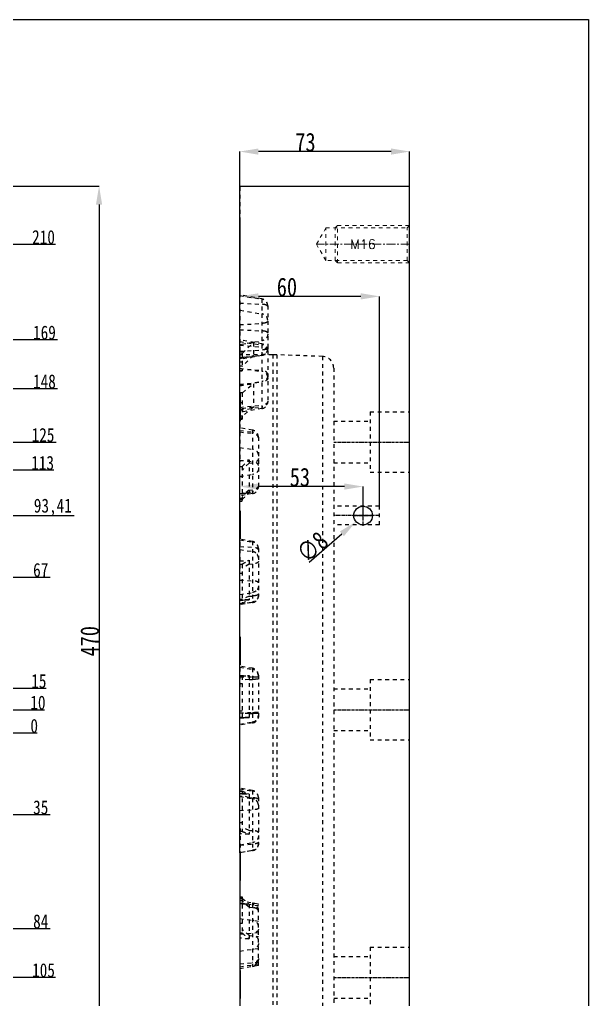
# Model space of a CAD drawing. Header units: millimetres. Extents: x 723 to 11228, y -2384 to 1578.
# Drawn here: x 3419.5 to 3664.1, y -856.2 to -435.2 of the extents above; entities that cross this region are included whole.
import ezdxf
from ezdxf.enums import TextEntityAlignment as Align

# ---------------------------------------------------------------- set-up
doc = ezdxf.new("R2010")
doc.units = ezdxf.units.MM
doc.header["$LTSCALE"] = 16.335
doc.header["$PDMODE"] = 3
doc.header["$PDSIZE"] = 0.3125
doc.linetypes.add('CENTER', pattern=[0.6, 0.375, -0.075, 0.075, -0.075])
doc.linetypes.add('HIDDEN', pattern=[0.2, 0.1, -0.1])
doc.layers.get('0').update_dxf_attribs({"linetype": 'CONTINUOUS'})
doc.layers.get('Defpoints').update_dxf_attribs({"linetype": 'CONTINUOUS'})
doc.layers.add('DEFAULT_2', color=8, linetype='HIDDEN')
doc.layers.add('screw', color=33, linetype='CONTINUOUS', lineweight=13)
doc.styles.get("Standard").update_dxf_attribs({"font": 'txt', "width": 0.8})
doc.styles.add('TXT', font='txt.shx', dxfattribs={"bigfont": 'gbcbig.shx'})
doc.dimstyles.new('ISO-25', dxfattribs={"dimtxt": 8, "dimasz": 8, "dimexe": 0, "dimexo": 0, "dimgap": 0, "dimtad": 1, "dimtxsty": 'Standard', "dimcen": 0, "dimclrd": 4, "dimclre": 4, "dimclrt": 6, "dimadec": 0, "dimazin": 0, "dimtfac": 1, "dimtofl": 0, "dimtmove": 0, "dimatfit": 3, "dimfxl": 0, "dimarcsym": 0})

# ---------------------------------------------------------------- blocks, each defined once
blk = doc.blocks.new('*D190')
at = {"color": 4, "lineweight": -2}
for p, q in [((3514.2, -521.12), (3514.2, -554.16)), ((3566.2, -554.16), (3522.2, -554.16)), ((3574.2, -644.33), (3574.2, -554.16))]:
    blk.add_line(p, q, dxfattribs=at)
at = {"color": 4}
for points in [[(3522.2, -552.82), (3522.2, -555.49), (3514.2, -554.16)], [(3566.2, -552.82), (3566.2, -555.49), (3574.2, -554.16)]]:
    blk.add_solid(points, dxfattribs=at)
at = {"layer": 'Defpoints', "color": 0}
for p in [(3514.2, -521.12), (3514.2, -554.16), (3574.2, -644.33)]:
    blk.add_point(p, dxfattribs=at)
at = {"color": 6, "insert": (3534.47, -550.16), "char_height": 8, "attachment_point": 5}
blk.add_mtext('60', dxfattribs=at)
blk = doc.blocks.new('*D191')
at = {"color": 4, "lineweight": -2}
for p, q in [((3514.2, -507.19), (3514.2, -491.94)), ((3579.2, -491.94), (3522.2, -491.94)), ((3587.2, -506.74), (3587.2, -491.94))]:
    blk.add_line(p, q, dxfattribs=at)
at = {"color": 4}
for points in [[(3522.2, -490.61), (3522.2, -493.27), (3514.2, -491.94)], [(3579.2, -490.61), (3579.2, -493.27), (3587.2, -491.94)]]:
    blk.add_solid(points, dxfattribs=at)
at = {"layer": 'Defpoints', "color": 0}
for p in [(3514.2, -491.94), (3514.2, -507.19), (3587.2, -506.74)]:
    blk.add_point(p, dxfattribs=at)
at = {"color": 6, "insert": (3542.44, -487.94), "char_height": 8, "attachment_point": 5}
blk.add_mtext('73', dxfattribs=at)
blk = doc.blocks.new('*D192')
at = {"color": 4, "lineweight": -2}
blk.add_line((3543.97, -668.35), (3558.11, -656.17), dxfattribs=at)
at = {"color": 4}
blk.add_solid([(3557.24, -655.16), (3558.98, -657.18), (3564.17, -650.94)], dxfattribs=at)
at = {"layer": 'Defpoints', "color": 0}
for p in [(3570.23, -645.72), (3564.17, -650.94)]:
    blk.add_point(p, dxfattribs=at)
at = {"color": 6, "insert": (3545.4, -661.84), "char_height": 8, "attachment_point": 5, "rotation": 40.7553}
blk.add_mtext('∅8', dxfattribs=at)
blk = doc.blocks.new('*D195')
at = {"color": 4, "lineweight": -2}
for p, q in [((3514.2, -645.64), (3514.2, -635.87)), ((3559.2, -635.87), (3522.2, -635.87)), ((3567.2, -649.67), (3567.2, -635.87))]:
    blk.add_line(p, q, dxfattribs=at)
at = {"color": 4}
for points in [[(3522.2, -634.54), (3522.2, -637.21), (3514.2, -635.87)], [(3559.2, -634.54), (3559.2, -637.21), (3567.2, -635.87)]]:
    blk.add_solid(points, dxfattribs=at)
at = {"layer": 'Defpoints', "color": 0}
for p in [(3514.2, -635.87), (3514.2, -645.64), (3567.2, -649.67)]:
    blk.add_point(p, dxfattribs=at)
at = {"color": 6, "insert": (3540.03, -631.87), "char_height": 8, "attachment_point": 5}
blk.add_mtext('53', dxfattribs=at)
blk = doc.blocks.new('*D206')
at = {"color": 4, "lineweight": -2}
for p, q in [((3381.05, -506.74), (3453.71, -506.74)), ((3453.71, -514.74), (3453.71, -968.74)), ((3367.65, -976.74), (3453.71, -976.74))]:
    blk.add_line(p, q, dxfattribs=at)
at = {"color": 4}
for points in [[(3452.37, -514.74), (3455.04, -514.74), (3453.71, -506.74)], [(3452.37, -968.74), (3455.04, -968.74), (3453.71, -976.74)]]:
    blk.add_solid(points, dxfattribs=at)
at = {"layer": 'Defpoints', "color": 0}
for p in [(3381.05, -506.74), (3367.65, -976.74), (3453.71, -976.74)]:
    blk.add_point(p, dxfattribs=at)
at = {"color": 6, "insert": (3449.71, -702.33), "char_height": 8, "attachment_point": 5, "rotation": 90}
blk.add_mtext('470', dxfattribs=at)
blk = doc.blocks.new('*D347')
at = {"color": 4, "lineweight": -2}
blk.add_line((3406.29, -741.74), (3427.02, -741.74), dxfattribs=at)
at = {"layer": 'Defpoints', "color": 0}
for p in [(3208.05, -741.74), (3406.29, -741.74), (3424.62, -741.74)]:
    blk.add_point(p, dxfattribs=at)
at = {"color": 6, "insert": (3425.82, -738.74), "char_height": 6, "attachment_point": 5}
blk.add_mtext('0', dxfattribs=at)
blk = doc.blocks.new('*D348')
at = {"color": 4, "lineweight": -2}
blk.add_line((3348.04, -731.74), (3430.22, -731.74), dxfattribs=at)
at = {"layer": 'Defpoints', "color": 0}
for p in [(3348.04, -731.74), (3424.62, -731.74), (3208.05, -741.74)]:
    blk.add_point(p, dxfattribs=at)
at = {"color": 6, "insert": (3427.42, -728.74), "char_height": 6, "attachment_point": 5}
blk.add_mtext('10', dxfattribs=at)
blk = doc.blocks.new('*D349')
at = {"color": 4, "lineweight": -2}
for p, q in [((3394.45, -726.74), (3408.62, -722.47)), ((3408.62, -722.47), (3431.02, -722.47)), ((3378.45, -726.74), (3394.45, -726.74))]:
    blk.add_line(p, q, dxfattribs=at)
at = {"layer": 'Defpoints', "color": 0}
for p in [(3424.62, -722.47), (3378.45, -726.74), (3208.05, -741.74)]:
    blk.add_point(p, dxfattribs=at)
at = {"color": 6, "insert": (3427.82, -719.47), "char_height": 6, "attachment_point": 5}
blk.add_mtext('15', dxfattribs=at)
blk = doc.blocks.new('*D350')
at = {"color": 4, "lineweight": -2}
blk.add_line((3369.45, -674.74), (3432.62, -674.74), dxfattribs=at)
at = {"layer": 'Defpoints', "color": 0}
for p in [(3369.45, -674.74), (3424.62, -674.74), (3208.05, -741.74)]:
    blk.add_point(p, dxfattribs=at)
at = {"color": 6, "insert": (3428.62, -671.74), "char_height": 6, "attachment_point": 5}
blk.add_mtext('67', dxfattribs=at)
blk = doc.blocks.new('*D351')
at = {"color": 4, "lineweight": -2}
blk.add_line((3356.73, -648.33), (3443.02, -648.33), dxfattribs=at)
at = {"layer": 'Defpoints', "color": 0}
for p in [(3356.73, -648.33), (3424.62, -648.33), (3208.05, -741.74)]:
    blk.add_point(p, dxfattribs=at)
at = {"color": 6, "insert": (3433.82, -644.83), "char_height": 6, "attachment_point": 5}
blk.add_mtext('93,41', dxfattribs=at)
blk = doc.blocks.new('*D352')
at = {"color": 4, "lineweight": -2}
blk.add_line((3343.45, -628.74), (3434.22, -628.74), dxfattribs=at)
at = {"layer": 'Defpoints', "color": 0}
for p in [(3343.45, -628.74), (3424.62, -628.74), (3208.05, -741.74)]:
    blk.add_point(p, dxfattribs=at)
at = {"color": 6, "insert": (3429.42, -625.74), "char_height": 6, "attachment_point": 5}
blk.add_mtext('113', dxfattribs=at)
blk = doc.blocks.new('*D353')
at = {"color": 4, "lineweight": -2}
blk.add_line((3263.45, -572.74), (3435.82, -572.74), dxfattribs=at)
at = {"layer": 'Defpoints', "color": 0}
for p in [(3263.45, -572.74), (3424.62, -572.74), (3208.05, -741.74)]:
    blk.add_point(p, dxfattribs=at)
at = {"color": 6, "insert": (3430.22, -569.74), "char_height": 6, "attachment_point": 5}
blk.add_mtext('169', dxfattribs=at)
blk = doc.blocks.new('*D354')
at = {"color": 4, "lineweight": -2}
blk.add_line((3306.45, -593.74), (3435.82, -593.74), dxfattribs=at)
at = {"layer": 'Defpoints', "color": 0}
for p in [(3306.45, -593.74), (3424.62, -593.74), (3208.05, -741.74)]:
    blk.add_point(p, dxfattribs=at)
at = {"color": 6, "insert": (3430.22, -590.74), "char_height": 6, "attachment_point": 5}
blk.add_mtext('148', dxfattribs=at)
blk = doc.blocks.new('*D355')
at = {"color": 4, "lineweight": -2}
blk.add_line((3383.05, -531.74), (3435.02, -531.74), dxfattribs=at)
at = {"layer": 'Defpoints', "color": 0}
for p in [(3383.05, -531.74), (3424.62, -531.74), (3208.05, -741.74)]:
    blk.add_point(p, dxfattribs=at)
at = {"color": 6, "insert": (3429.82, -528.74), "char_height": 6, "attachment_point": 5}
blk.add_mtext('210', dxfattribs=at)
blk = doc.blocks.new('*D356')
at = {"color": 4, "lineweight": -2}
blk.add_line((3373.45, -776.74), (3432.62, -776.74), dxfattribs=at)
at = {"layer": 'Defpoints', "color": 0}
for p in [(3208.05, -741.74), (3373.45, -776.74), (3424.62, -776.74)]:
    blk.add_point(p, dxfattribs=at)
at = {"color": 6, "insert": (3428.62, -773.74), "char_height": 6, "attachment_point": 5}
blk.add_mtext('35', dxfattribs=at)
blk = doc.blocks.new('*D357')
at = {"color": 4, "lineweight": -2}
blk.add_line((3350.45, -825.74), (3432.62, -825.74), dxfattribs=at)
at = {"layer": 'Defpoints', "color": 0}
for p in [(3208.05, -741.74), (3350.45, -825.74), (3424.62, -825.74)]:
    blk.add_point(p, dxfattribs=at)
at = {"color": 6, "insert": (3428.62, -822.74), "char_height": 6, "attachment_point": 5}
blk.add_mtext('84', dxfattribs=at)
blk = doc.blocks.new('*D358')
at = {"color": 4, "lineweight": -2}
blk.add_line((3222.35, -846.74), (3435.02, -846.74), dxfattribs=at)
at = {"layer": 'Defpoints', "color": 0}
for p in [(3208.05, -741.74), (3222.35, -846.74), (3424.62, -846.74)]:
    blk.add_point(p, dxfattribs=at)
at = {"color": 6, "insert": (3429.82, -843.74), "char_height": 6, "attachment_point": 5}
blk.add_mtext('105', dxfattribs=at)
blk = doc.blocks.new('*D359')
at = {"color": 4, "lineweight": -2}
blk.add_line((3302.05, -873.74), (3435.82, -873.74), dxfattribs=at)
at = {"layer": 'Defpoints', "color": 0}
for p in [(3208.05, -741.74), (3302.05, -873.74), (3424.62, -873.74)]:
    blk.add_point(p, dxfattribs=at)
at = {"color": 6, "insert": (3430.22, -870.74), "char_height": 6, "attachment_point": 5}
blk.add_mtext('132', dxfattribs=at)
blk = doc.blocks.new('*D360')
at = {"color": 4, "lineweight": -2}
blk.add_line((3237.45, -897.74), (3435.82, -897.74), dxfattribs=at)
at = {"layer": 'Defpoints', "color": 0}
for p in [(3208.05, -741.74), (3237.45, -897.74), (3424.62, -897.74)]:
    blk.add_point(p, dxfattribs=at)
at = {"color": 6, "insert": (3430.22, -894.74), "char_height": 6, "attachment_point": 5}
blk.add_mtext('156', dxfattribs=at)
blk = doc.blocks.new('*D361')
at = {"color": 4, "lineweight": -2}
blk.add_line((3279.67, -911.74), (3435.02, -911.74), dxfattribs=at)
at = {"layer": 'Defpoints', "color": 0}
for p in [(3208.05, -741.74), (3279.67, -911.74), (3424.62, -911.74)]:
    blk.add_point(p, dxfattribs=at)
at = {"color": 6, "insert": (3429.82, -908.74), "char_height": 6, "attachment_point": 5}
blk.add_mtext('170', dxfattribs=at)
blk = doc.blocks.new('*D362')
at = {"color": 4, "lineweight": -2}
blk.add_line((3383.98, -951.74), (3435.02, -951.74), dxfattribs=at)
at = {"layer": 'Defpoints', "color": 0}
for p in [(3208.05, -741.74), (3383.98, -951.74), (3424.62, -951.74)]:
    blk.add_point(p, dxfattribs=at)
at = {"color": 6, "insert": (3429.82, -948.74), "char_height": 6, "attachment_point": 5}
blk.add_mtext('210', dxfattribs=at)
blk = doc.blocks.new('*D405')
at = {"color": 4, "lineweight": -2}
blk.add_line((3221.05, -616.74), (3435.22, -616.74), dxfattribs=at)
at = {"layer": 'Defpoints', "color": 0}
for p in [(3221.05, -616.74), (3424.02, -616.74), (3208.05, -741.74)]:
    blk.add_point(p, dxfattribs=at)
at = {"color": 6, "insert": (3429.62, -613.74), "char_height": 6, "attachment_point": 5}
blk.add_mtext('125', dxfattribs=at)

msp = doc.modelspace()

# ---------------------------------------------------------------- linework, layer by layer
at = {"color": 7, "linetype": 'Continuous'}
for p, q in [((3514.204, -793.118), (3514.204, -506.744)), ((3514.204, -506.744), (3587.204, -506.744)), ((3587.204, -976.744), (3587.204, -506.744)), ((3514.204, -595.721), (3514.329, -595.721)), ((3514.329, -595.721), (3514.329, -607.721)), ((3514.204, -607.721), (3514.329, -607.721)), ((3514.204, -646.371), (3514.329, -646.371)), ((3514.329, -646.371), (3514.329, -658.371)), ((3514.204, -658.371), (3514.329, -658.371)), ((3514.204, -700.446), (3514.329, -700.446)), ((3514.329, -700.446), (3514.329, -712.446)), ((3514.204, -712.446), (3514.329, -712.446)), ((3514.204, -793.118), (3514.329, -793.118)), ((3514.204, -793.226), (3514.204, -976.744)), ((3514.329, -793.118), (3514.329, -805.118)), ((3514.204, -805.118), (3514.329, -805.118)), ((3514.204, -843.768), (3514.329, -843.768)), ((3514.329, -843.768), (3514.329, -855.768)), ((3514.204, -855.768), (3514.329, -855.768))]:
    msp.add_line(p, q, dxfattribs=at)
at = {"color": 1, "linetype": 'CENTER', "ltscale": 0.248791}
for p, q in [((3567.204, -652.732), (3567.204, -643.932)), ((3562.804, -648.332), (3571.604, -648.332))]:
    msp.add_line(p, q, dxfattribs=at)
msp.add_lwpolyline([(2934.925, -435.241), (3664.064, -435.241), (3664.064, -1089.232), (2934.925, -1089.232)], close=True)
at = {"color": 7, "linetype": 'Continuous'}
msp.add_circle((3567.204, -648.332), 4, dxfattribs=at)
at = {"layer": 'DEFAULT_2', "color": 8, "linetype": 'HIDDEN'}
for p, q in [((3514.329, -580.704), (3514.329, -506.744)), ((3514.329, -530.591), (3514.204, -530.591)), ((3514.329, -532.879), (3514.204, -532.879)), ((3514.329, -536.874), (3514.204, -536.874)), ((3514.329, -552.213), (3514.204, -552.213)), ((3523.725, -555.264), (3514.204, -553.585)), ((3514.204, -553.751), (3523.725, -555.374)), ((3514.329, -554.616), (3514.204, -554.616)), ((3523.725, -555.264), (3523.725, -602.373)), ((3514.329, -556.021), (3514.204, -556.003)), ((3514.204, -557.04), (3523.725, -557.559)), ((3514.329, -558.758), (3514.204, -558.758)), ((3526.204, -558.221), (3526.204, -576.529)), ((3514.329, -560.343), (3514.204, -560.326)), ((3514.329, -560.125), (3523.725, -561.669)), ((3514.204, -566.311), (3523.725, -565.792)), ((3514.204, -568.472), (3523.725, -568.991)), ((3523.725, -574.582), (3514.204, -572.903)), ((3514.204, -574.856), (3523.725, -573.232)), ((3514.204, -573.608), (3523.725, -575.05)), ((3514.329, -574.06), (3514.204, -574.044)), ((3520.032, -574.056), (3514.204, -575.035)), ((3514.204, -575.035), (3514.366, -575.007)), ((3514.204, -575.107), (3523.725, -576.046)), ((3514.366, -575.007), (3514.485, -574.987)), ((3515.346, -578.519), (3520.032, -574.056)), ((3520.032, -574.056), (3520.032, -579.618)), ((3514.204, -577.743), (3523.725, -577.224)), ((3515.346, -578.519), (3514.204, -578.519)), ((3528.331, -579.244), (3514.204, -579.244)), ((3514.204, -580.852), (3523.725, -579.289)), ((3523.725, -579.519), (3514.204, -581.198)), ((3516.145, -580.271), (3514.204, -580.597)), ((3514.204, -580.597), (3514.425, -580.56)), ((3514.329, -580.704), (3514.204, -580.688)), ((3514.425, -580.56), (3515.204, -580.429)), ((3515.204, -578.655), (3515.204, -586.154)), ((3515.204, -580.429), (3516.145, -580.271)), ((3520.032, -579.618), (3515.346, -584.081)), ((3516.145, -580.271), (3520.032, -579.618)), ((3526.204, -577.545), (3526.204, -599.414)), ((3528.331, -579.244), (3528.331, -884.244)), ((3530.076, -579.275), (3528.331, -579.244)), ((3530.076, -579.275), (3530.076, -884.214)), ((3549.748, -579.962), (3530.076, -579.275)), ((3549.748, -579.962), (3549.748, -883.527)), ((3514.204, -582.332), (3515.204, -582.332)), ((3515.346, -584.081), (3514.204, -584.081)), ((3514.204, -585.072), (3523.725, -586.011)), ((3514.204, -585.104), (3523.725, -586.442)), ((3554.574, -584.959), (3554.574, -878.53)), ((3514.204, -585.97), (3515.204, -585.97)), ((3514.204, -586.154), (3515.204, -586.154)), ((3514.204, -592.173), (3523.725, -590.728)), ((3514.204, -591.883), (3523.725, -590.944)), ((3514.204, -592.532), (3520.032, -591.679)), ((3515.346, -595.569), (3520.032, -591.679)), ((3520.032, -591.679), (3520.032, -601.744)), ((3515.346, -595.569), (3514.204, -595.569)), ((3514.329, -597.018), (3514.204, -597.018)), ((3515.204, -595.689), (3515.204, -606.956)), ((3514.204, -599.796), (3515.204, -599.796)), ((3514.204, -601.848), (3523.725, -600.909)), ((3514.204, -603.023), (3523.725, -601.69)), ((3520.032, -601.744), (3514.329, -602.579)), ((3520.032, -601.744), (3515.346, -605.635)), ((3523.725, -602.373), (3514.204, -604.052)), ((3514.329, -602.579), (3514.204, -602.597)), ((3515.346, -605.635), (3514.204, -605.635)), ((3514.329, -602.579), (3515.204, -602.451)), ((3570.204, -603.744), (3587.204, -603.744)), ((3570.204, -603.746), (3570.204, -629.742)), ((3514.204, -606.379), (3515.204, -606.379)), ((3514.204, -606.957), (3515.204, -606.957)), ((3514.329, -623.945), (3514.329, -607.721)), ((3554.574, -607.744), (3570.204, -607.744)), ((3519.725, -611.639), (3514.204, -610.666)), ((3514.204, -611.726), (3519.725, -612.493)), ((3514.204, -612.425), (3519.725, -613.056)), ((3514.329, -614.451), (3514.204, -614.438)), ((3519.725, -611.639), (3519.725, -638.907)), ((3522.204, -614.636), (3522.204, -635.953)), ((3514.204, -619.121), (3519.725, -619.888)), ((3514.329, -623.945), (3514.204, -623.931)), ((3514.204, -624.575), (3519.725, -625.142)), ((3514.204, -627.263), (3515.156, -627.263)), ((3518.163, -625.859), (3515.204, -628.784)), ((3515.204, -627.218), (3515.204, -642.083)), ((3518.163, -624.361), (3518.163, -638.545)), ((3518.163, -625.859), (3519.725, -625.68)), ((3554.574, -625.744), (3570.204, -625.744)), ((3514.204, -631.426), (3519.725, -630.659)), ((3570.204, -629.744), (3587.204, -629.744)), ((3514.204, -631.562), (3515.204, -631.562)), ((3514.204, -638.821), (3519.725, -638.054)), ((3515.534, -638.848), (3514.204, -639)), ((3514.204, -639), (3515.204, -638.885)), ((3519.725, -638.907), (3514.204, -639.881)), ((3518.163, -637.375), (3515.204, -639.982)), ((3515.204, -638.885), (3515.533, -638.848)), ((3515.533, -638.848), (3516.172, -638.775)), ((3516.854, -638.696), (3515.534, -638.848)), ((3516.172, -638.775), (3516.853, -638.696)), ((3516.853, -638.696), (3518.163, -638.545)), ((3518.163, -638.545), (3516.854, -638.696)), ((3518.163, -637.375), (3519.725, -637.215)), ((3514.204, -640.839), (3515.204, -640.839)), ((3514.204, -641.447), (3515.156, -641.447)), ((3514.204, -642.083), (3515.204, -642.083)), ((3514.329, -647.667), (3514.204, -647.667)), ((3574.204, -644.332), (3554.574, -644.332)), ((3574.204, -652.332), (3574.204, -644.332)), ((3574.204, -652.332), (3554.574, -652.332)), ((3519.725, -659.468), (3514.204, -658.495)), ((3514.204, -658.796), (3519.725, -659.711)), ((3514.329, -659.714), (3514.204, -659.7)), ((3514.329, -671.084), (3514.329, -658.371)), ((3519.725, -659.468), (3519.725, -685.725)), ((3514.204, -662.904), (3519.725, -663.819)), ((3514.329, -661.598), (3519.725, -661.96)), ((3522.204, -662.423), (3522.204, -682.77)), ((3514.204, -669.184), (3515.156, -669.184)), ((3515.204, -669.16), (3515.204, -686.279)), ((3518.163, -669.254), (3515.204, -670.981)), ((3518.163, -667.572), (3518.163, -684.487)), ((3518.163, -669.254), (3519.725, -669.148)), ((3514.204, -671.069), (3514.329, -671.084)), ((3514.204, -673.135), (3515.204, -673.135)), ((3514.204, -676.078), (3519.725, -676.372)), ((3514.204, -682.288), (3519.725, -681.374)), ((3514.204, -684.198), (3515.204, -684.198)), ((3515.534, -684.655), (3514.204, -684.739)), ((3514.204, -684.739), (3515.204, -684.676)), ((3514.204, -686.397), (3519.725, -685.482)), ((3519.725, -685.725), (3514.204, -686.698)), ((3514.204, -686.099), (3515.156, -686.099)), ((3518.163, -682.986), (3515.204, -684.334)), ((3515.204, -684.676), (3515.533, -684.655)), ((3515.533, -684.655), (3516.172, -684.614)), ((3516.172, -684.614), (3516.853, -684.571)), ((3516.853, -684.571), (3518.163, -684.487)), ((3518.163, -682.986), (3519.725, -682.904)), ((3514.204, -686.28), (3515.204, -686.28)), ((3514.329, -701.742), (3514.204, -701.742)), ((3514.204, -713.107), (3514.329, -713.13)), ((3514.204, -713.426), (3519.725, -714.399)), ((3514.329, -721.869), (3514.329, -712.446)), ((3519.725, -713.977), (3514.329, -713.026)), ((3519.725, -713.977), (3519.725, -737.441)), ((3514.204, -717.091), (3518.163, -717.065)), ((3514.204, -717.229), (3515.156, -717.229)), ((3514.329, -717.622), (3519.725, -717.695)), ((3515.204, -717.228), (3515.204, -735.228)), ((3518.163, -718.766), (3515.204, -719.125)), ((3518.163, -717.065), (3518.163, -735.054)), ((3518.163, -718.766), (3519.725, -718.744)), ((3522.204, -716.933), (3522.204, -734.485)), ((3570.204, -718.744), (3587.204, -718.744)), ((3570.204, -718.746), (3570.204, -744.742)), ((3514.204, -720.446), (3515.204, -720.446)), ((3514.204, -721.852), (3514.329, -721.869)), ((3554.574, -722.744), (3570.204, -722.744)), ((3514.204, -732.211), (3515.204, -732.211)), ((3514.204, -733.03), (3519.725, -733.023)), ((3518.163, -735.054), (3514.204, -735.08)), ((3514.204, -735.08), (3515.204, -735.073)), ((3514.204, -735.22), (3515.204, -735.22)), ((3515.204, -735.073), (3515.533, -735.071)), ((3518.163, -733.371), (3515.205, -733.33)), ((3515.533, -735.071), (3516.172, -735.067)), ((3516.172, -735.067), (3516.853, -735.062)), ((3516.853, -735.062), (3518.163, -735.054)), ((3518.163, -733.371), (3519.725, -733.374)), ((3514.204, -737.992), (3519.725, -737.019)), ((3519.725, -737.441), (3514.204, -738.414)), ((3554.574, -740.744), (3570.204, -740.744)), ((3570.204, -744.744), (3587.204, -744.744)), ((3519.725, -766.521), (3514.204, -765.548)), ((3514.204, -765.741), (3519.725, -766.677)), ((3514.204, -766.579), (3515.204, -766.579)), ((3514.204, -766.695), (3515.156, -766.695)), ((3515.204, -767.842), (3514.204, -767.791)), ((3514.204, -767.791), (3515.533, -767.859)), ((3514.204, -768.862), (3515.204, -768.862)), ((3514.204, -769.052), (3519.725, -769.988)), ((3515.204, -766.581), (3515.204, -784.034)), ((3515.534, -767.859), (3515.204, -767.842)), ((3518.163, -769.549), (3515.204, -768.504)), ((3516.172, -767.892), (3515.534, -767.859)), ((3516.853, -767.927), (3516.172, -767.892)), ((3518.163, -767.994), (3516.853, -767.927)), ((3518.163, -767.994), (3518.163, -785.297)), ((3518.163, -769.549), (3519.725, -769.613)), ((3519.725, -766.521), (3519.725, -792.304)), ((3522.204, -769.477), (3522.204, -789.348)), ((3514.204, -775.034), (3519.725, -774.805)), ((3514.204, -780.179), (3515.204, -780.179)), ((3514.329, -782.823), (3514.204, -782.838)), ((3514.329, -782.823), (3514.329, -793.118)), ((3518.163, -783.596), (3515.205, -782.168)), ((3514.204, -783.998), (3515.156, -783.998)), ((3518.163, -783.596), (3519.725, -783.684)), ((3514.204, -789.773), (3519.725, -788.837)), ((3514.329, -789.849), (3519.725, -789.548)), ((3514.204, -793.084), (3519.725, -792.148)), ((3519.725, -792.304), (3514.204, -793.277)), ((3514.204, -793.226), (3514.204, -793.118)), ((3514.204, -793.226), (3514.329, -793.207)), ((3514.329, -803.822), (3514.204, -803.822)), ((3514.204, -812.227), (3515.204, -812.227)), ((3515.204, -812.227), (3515.204, -827.718)), ((3514.204, -812.74), (3515.156, -812.74)), ((3514.204, -813.645), (3515.204, -813.645)), ((3522.204, -815.284), (3514.204, -813.874)), ((3514.204, -814.729), (3522.204, -815.898)), ((3515.204, -815.067), (3514.204, -814.963)), ((3514.204, -814.963), (3515.533, -815.101)), ((3518.163, -816.631), (3515.204, -814.285)), ((3515.534, -815.101), (3515.204, -815.067)), ((3516.172, -815.167), (3515.534, -815.101)), ((3516.853, -815.238), (3516.172, -815.167)), ((3518.163, -815.376), (3516.853, -815.238)), ((3518.163, -815.376), (3518.163, -830.298)), ((3518.163, -816.631), (3522.204, -817.002)), ((3519.725, -814.847), (3519.725, -842.053)), ((3522.204, -841.614), (3522.204, -815.285)), ((3514.204, -821.445), (3522.204, -822.615)), ((3514.204, -823.405), (3515.204, -823.405)), ((3514.204, -828.21), (3522.204, -827.471)), ((3514.204, -827.663), (3515.156, -827.663)), ((3518.163, -828.746), (3515.205, -826.069)), ((3518.163, -828.746), (3522.204, -829.171)), ((3514.329, -831.761), (3514.204, -831.775)), ((3514.329, -843.768), (3514.329, -831.761)), ((3514.204, -835.455), (3522.204, -834.285)), ((3554.574, -837.744), (3570.204, -837.744)), ((3570.204, -833.744), (3587.204, -833.744)), ((3570.204, -833.746), (3570.204, -859.742)), ((3514.204, -842.171), (3522.204, -841.002)), ((3514.204, -841.61), (3514.329, -841.596)), ((3522.204, -841.615), (3514.204, -843.026)), ((3514.329, -840.98), (3522.204, -840.156)), ((3514.329, -854.471), (3514.204, -854.471)), ((3554.574, -855.744), (3570.204, -855.744))]:
    msp.add_line(p, q, dxfattribs=at)
at = {"layer": 'DEFAULT_2', "color": 1, "linetype": 'CENTER', "ltscale": 0.194433}
for p, q in [((3554.574, -616.744), (3587.204, -616.744)), ((3554.574, -731.744), (3587.204, -731.744)), ((3554.574, -846.744), (3587.204, -846.744))]:
    msp.add_line(p, q, dxfattribs=at)
at = {"layer": 'DEFAULT_2', "color": 1, "linetype": 'CENTER', "ltscale": 0.248791}
msp.add_line((3574.204, -648.332), (3554.574, -648.332), dxfattribs=at)
at = {"layer": 'DEFAULT_2', "color": 8, "linetype": 'HIDDEN'}
for centre, radius, start, end in [((3523.204, -558.219), 3, 0, 80), ((3523.204, -577.536), 3, 0, 80), ((3523.204, -576.564), 3, 280, 0), ((3536.918, -601.164), 31.275, 133.60993, 133.97048), ((3537.044, -601.295), 31.457, 133.79111, 133.96995), ((3536.794, -601.034), 31.096, 133.60943, 133.79114), ((3549.574, -584.959), 5, 0, 88), ((3500.531, -568.529), 21.479, 313.08899, 313.61016), ((3523.712, -605.643), 13.095, 129.70827, 130.52108), ((3523.8, -605.746), 13.23, 130.117, 130.51898), ((3523.628, -605.542), 12.963, 129.70623, 130.11707), ((3523.204, -599.419), 3, 280, 0), ((3508.552, -597.453), 10.635, 308.72065, 309.70859), ((3519.204, -614.594), 3, 0, 80), ((3289.206, 1353.81), 1991.377, 276.487497, 276.602161), ((3519.204, -635.953), 3, 280, 0), ((3519.204, -662.422), 3, 0, 80), ((3519.204, -682.77), 3, 280, 0), ((3519.205, -716.933), 2.999, 0.0133, 80.02108), ((3519.205, -717.352), 2.999, 0.0133, 80.02108), ((3434.649, 782.117), 1501.506, 273.07355, 273.188474), ((3460.65, 306.785), 1025.464, 273.046876, 273.21515), ((3434.649, 764.128), 1501.507, 273.07355, 273.188474), ((3460.65, 288.794), 1025.462, 273.046876, 273.21515), ((3519.652, -494.434), 238.589, 270.01755, 270.44434), ((3519.652, -900.094), 166.72, 89.3641, 89.97487), ((3519.205, -734.066), 2.999, 279.97892, 359.9867), ((3519.205, -734.485), 2.999, 279.97892, 359.9867), ((3519.204, -769.476), 3, 0, 80), ((3519.288, -772.908), 2.94, 41.13929, 48.81132), ((3519.204, -789.349), 3, 280, 0), ((3519.204, -817.802), 3, 0, 80), ((3519.204, -839.098), 3, 280, 0)]:
    msp.add_arc(centre, radius, start, end, dxfattribs=at)
for points, knots in [([(3526.204, -558.231), (3526.204, -557.895), (3526.08, -557.214), (3525.545, -556.324), (3524.731, -555.665), (3524.066, -555.433), (3523.725, -555.374)], [0, 0, 0, 0, 0.246542, 0.4949645, 0.7462407, 1, 1, 1, 1]), ([(3526.204, -558.472), (3526.204, -558.35), (3526.056, -558.157), (3525.788, -557.993), (3525.35, -557.805), (3524.654, -557.642), (3524.053, -557.577), (3523.725, -557.559)], [0, 0, 0, 0, 0.1318948, 0.2277432, 0.3461356, 0.6440372, 1, 1, 1, 1]), ([(3525.502, -557.876), (3525.244, -557.781), (3524.654, -557.641), (3524.053, -557.577), (3523.725, -557.559)], [0, 0, 0, 0, 0.4556016, 1, 1, 1, 1]), ([(3526.204, -564.424), (3526.204, -564.099), (3526.078, -563.439), (3525.541, -562.58), (3524.726, -561.947), (3524.065, -561.725), (3523.725, -561.669)], [0, 0, 0, 0, 0.2427693, 0.4895032, 0.7421907, 1, 1, 1, 1]), ([(3526.204, -564.879), (3526.204, -565.001), (3526.056, -565.194), (3525.788, -565.358), (3525.35, -565.546), (3524.654, -565.709), (3524.053, -565.774), (3523.725, -565.792)], [0, 0, 0, 0, 0.1318948, 0.2277432, 0.3461356, 0.6440372, 1, 1, 1, 1]), ([(3525.502, -565.475), (3525.244, -565.57), (3524.654, -565.71), (3524.053, -565.774), (3523.725, -565.792)], [0, 0, 0, 0, 0.4556016, 1, 1, 1, 1]), ([(3526.204, -569.904), (3526.204, -569.782), (3526.056, -569.589), (3525.788, -569.425), (3525.35, -569.237), (3524.654, -569.074), (3524.053, -569.009), (3523.725, -568.991)], [0, 0, 0, 0, 0.1318948, 0.2277432, 0.3461356, 0.6440372, 1, 1, 1, 1]), ([(3525.502, -569.308), (3525.244, -569.213), (3524.654, -569.073), (3524.053, -569.009), (3523.725, -568.991)], [0, 0, 0, 0, 0.4556016, 1, 1, 1, 1]), ([(3526.204, -570.372), (3526.204, -570.709), (3526.08, -571.39), (3525.545, -572.281), (3524.731, -572.941), (3524.066, -573.173), (3523.725, -573.232)], [0, 0, 0, 0, 0.2466505, 0.4951221, 0.746358, 1, 1, 1, 1]), ([(3526.204, -577.588), (3526.204, -577.288), (3526.074, -576.67), (3525.342, -575.6), (3524.379, -575.149), (3523.725, -575.05)], [0, 0, 0, 0, 0.2356972, 0.4803336, 1, 1, 1, 1]), ([(3526.204, -577.698), (3526.204, -577.498), (3526.046, -577.053), (3525.479, -576.556), (3524.677, -576.199), (3524.056, -576.079), (3523.725, -576.046)], [0, 0, 0, 0, 0.1875588, 0.4136573, 0.6885127, 1, 1, 1, 1]), ([(3526.204, -576.311), (3526.204, -576.433), (3526.056, -576.626), (3525.788, -576.79), (3525.35, -576.978), (3524.654, -577.141), (3524.053, -577.206), (3523.725, -577.224)], [0, 0, 0, 0, 0.1318948, 0.2277432, 0.3461356, 0.6440372, 1, 1, 1, 1]), ([(3526.204, -576.539), (3526.204, -576.863), (3526.078, -577.523), (3525.541, -578.38), (3524.726, -579.012), (3524.065, -579.233), (3523.725, -579.289)], [0, 0, 0, 0, 0.2426056, 0.489267, 0.7420161, 1, 1, 1, 1]), ([(3526.023, -576.707), (3525.932, -576.493), (3525.766, -576.222), (3525.558, -575.989), (3525.502, -575.932)], [0, 0, 0, 0, 0.7448865, 1, 1, 1, 1]), ([(3525.502, -576.907), (3525.244, -577.002), (3524.654, -577.142), (3524.053, -577.206), (3523.725, -577.224)], [0, 0, 0, 0, 0.4556016, 1, 1, 1, 1]), ([(3526.204, -587.663), (3526.204, -587.463), (3526.046, -587.018), (3525.479, -586.521), (3524.677, -586.164), (3524.056, -586.044), (3523.725, -586.011)], [0, 0, 0, 0, 0.1875588, 0.4136573, 0.6885127, 1, 1, 1, 1]), ([(3526.204, -588.795), (3526.204, -588.516), (3526.071, -587.935), (3525.521, -587.202), (3524.707, -586.671), (3524.062, -586.489), (3523.725, -586.442)], [0, 0, 0, 0, 0.2259854, 0.4656265, 0.7247975, 1, 1, 1, 1]), ([(3526.204, -588.184), (3526.204, -588.485), (3526.074, -589.104), (3525.343, -590.177), (3524.379, -590.629), (3523.725, -590.728)], [0, 0, 0, 0, 0.2359568, 0.4807049, 1, 1, 1, 1]), ([(3526.204, -589.292), (3526.204, -589.493), (3526.046, -589.937), (3525.479, -590.435), (3524.677, -590.791), (3524.056, -590.912), (3523.725, -590.944)], [0, 0, 0, 0, 0.1875588, 0.4136573, 0.6885127, 1, 1, 1, 1]), ([(3526.023, -587.978), (3525.993, -587.912), (3525.856, -587.648), (3525.665, -587.414), (3525.502, -587.259)], [0, 0, 0, 0, 0.2438859, 1, 1, 1, 1]), ([(3526.204, -587.663), (3526.204, -587.615), (3526.188, -587.412), (3526.107, -587.218), (3526.023, -587.089)], [0, 0, 0, 0, 0.2410467, 1, 1, 1, 1]), ([(3526.204, -588.795), (3526.204, -588.586), (3526.156, -588.303), (3526.053, -588.043), (3526.023, -587.978)], [0, 0, 0, 0, 0.7452726, 1, 1, 1, 1]), ([(3526.204, -589.292), (3526.204, -589.341), (3526.188, -589.543), (3526.107, -589.737), (3526.023, -589.866)], [0, 0, 0, 0, 0.2410467, 1, 1, 1, 1]), ([(3526.204, -599.257), (3526.204, -599.458), (3526.046, -599.902), (3525.479, -600.4), (3524.677, -600.756), (3524.056, -600.877), (3523.725, -600.909)], [0, 0, 0, 0, 0.1875588, 0.4136573, 0.6885127, 1, 1, 1, 1]), ([(3526.204, -599.343), (3526.204, -599.622), (3526.071, -600.202), (3525.521, -600.932), (3524.706, -601.461), (3524.061, -601.642), (3523.725, -601.69)], [0, 0, 0, 0, 0.2256536, 0.4651616, 0.7244637, 1, 1, 1, 1]), ([(3526.204, -599.343), (3526.204, -599.552), (3526.156, -599.834), (3526.053, -600.094), (3526.023, -600.158)], [0, 0, 0, 0, 0.7452095, 1, 1, 1, 1]), ([(3522.204, -614.821), (3522.204, -614.545), (3522.071, -613.969), (3521.52, -613.244), (3520.706, -612.72), (3520.061, -612.54), (3519.725, -612.493)], [0, 0, 0, 0, 0.2248206, 0.4639954, 0.7236271, 1, 1, 1, 1]), ([(3522.204, -614.971), (3522.204, -614.741), (3522.058, -614.245), (3521.496, -613.657), (3520.687, -613.237), (3520.058, -613.094), (3519.725, -613.056)], [0, 0, 0, 0, 0.2034895, 0.4347338, 0.7029875, 1, 1, 1, 1]), ([(3522.204, -614.821), (3522.204, -614.614), (3522.156, -614.334), (3522.053, -614.077), (3522.023, -614.013)], [0, 0, 0, 0, 0.7450498, 1, 1, 1, 1]), ([(3522.204, -622.216), (3522.204, -621.94), (3522.071, -621.363), (3521.52, -620.639), (3520.706, -620.115), (3520.061, -619.935), (3519.725, -619.888)], [0, 0, 0, 0, 0.2248206, 0.4639954, 0.7236271, 1, 1, 1, 1]), ([(3515.156, -627.263), (3515.915, -626.542), (3516.924, -625.582), (3517.918, -624.606), (3518.163, -624.361)], [0, 0, 0, 0, 0.7511408, 1, 1, 1, 1]), ([(3522.204, -623.758), (3522.204, -623.989), (3522.058, -624.486), (3521.496, -625.076), (3520.688, -625.498), (3520.058, -625.641), (3519.725, -625.68)], [0, 0, 0, 0, 0.203874, 0.4352508, 0.7033465, 1, 1, 1, 1]), ([(3522.204, -626.862), (3522.204, -626.654), (3522.05, -626.196), (3521.483, -625.675), (3520.68, -625.302), (3520.057, -625.176), (3519.725, -625.142)], [0, 0, 0, 0, 0.1918562, 0.4192759, 0.6923411, 1, 1, 1, 1]), ([(3522.204, -628.331), (3522.204, -628.607), (3522.071, -629.183), (3521.52, -629.908), (3520.706, -630.432), (3520.061, -630.612), (3519.725, -630.659)], [0, 0, 0, 0, 0.2248206, 0.4639954, 0.7236271, 1, 1, 1, 1]), ([(3522.204, -635.502), (3522.204, -635.71), (3522.049, -636.166), (3521.483, -636.685), (3520.68, -637.056), (3520.057, -637.181), (3519.725, -637.215)], [0, 0, 0, 0, 0.1914034, 0.4186816, 0.6919351, 1, 1, 1, 1]), ([(3515.156, -641.447), (3515.915, -640.727), (3516.924, -639.766), (3517.918, -638.79), (3518.163, -638.545)], [0, 0, 0, 0, 0.7511408, 1, 1, 1, 1]), ([(3522.204, -635.726), (3522.204, -636.002), (3522.071, -636.578), (3521.52, -637.303), (3520.706, -637.827), (3520.061, -638.007), (3519.725, -638.054)], [0, 0, 0, 0, 0.2248206, 0.4639954, 0.7236271, 1, 1, 1, 1]), ([(3522.204, -635.726), (3522.204, -635.932), (3522.156, -636.212), (3522.053, -636.47), (3522.023, -636.534)], [0, 0, 0, 0, 0.7450498, 1, 1, 1, 1]), ([(3522.204, -662.487), (3522.204, -662.16), (3522.079, -661.495), (3521.542, -660.63), (3520.727, -659.991), (3520.065, -659.767), (3519.725, -659.711)], [0, 0, 0, 0, 0.243591, 0.4906898, 0.7430682, 1, 1, 1, 1]), ([(3522.204, -663.086), (3522.204, -662.747), (3521.534, -662.308), (3520.672, -662.069), (3520.054, -661.982), (3519.725, -661.96)], [0, 0, 0, 0, 0.3574875, 0.6522736, 1, 1, 1, 1]), ([(3522.204, -666.595), (3522.204, -666.268), (3522.079, -665.603), (3521.542, -664.738), (3520.727, -664.1), (3520.065, -663.875), (3519.725, -663.819)], [0, 0, 0, 0, 0.243591, 0.4906898, 0.7430682, 1, 1, 1, 1]), ([(3521.139, -664.441), (3520.836, -664.2), (3520.359, -663.957), (3519.854, -663.84), (3519.725, -663.819)], [0, 0, 0, 0, 0.7475424, 1, 1, 1, 1]), ([(3515.156, -669.184), (3515.409, -669.051), (3516.415, -668.519), (3517.419, -667.985), (3518.163, -667.572)], [0, 0, 0, 0, 0.2516937, 1, 1, 1, 1]), ([(3522.204, -668.014), (3522.204, -668.354), (3521.536, -668.797), (3520.672, -669.038), (3520.054, -669.126), (3519.725, -669.148)], [0, 0, 0, 0, 0.3582757, 0.6527863, 1, 1, 1, 1]), ([(3522.204, -677.266), (3522.204, -677.146), (3522.055, -676.956), (3521.788, -676.797), (3521.35, -676.613), (3520.654, -676.453), (3520.053, -676.39), (3519.725, -676.372)], [0, 0, 0, 0, 0.1302374, 0.2258119, 0.3442268, 0.642823, 1, 1, 1, 1]), ([(3522.204, -678.597), (3522.204, -678.924), (3522.079, -679.589), (3521.542, -680.455), (3520.727, -681.093), (3520.065, -681.317), (3519.725, -681.374)], [0, 0, 0, 0, 0.243591, 0.4906898, 0.7430682, 1, 1, 1, 1]), ([(3521.182, -680.717), (3520.873, -680.972), (3520.381, -681.23), (3519.859, -681.351), (3519.725, -681.374)], [0, 0, 0, 0, 0.7473381, 1, 1, 1, 1]), ([(3515.156, -686.099), (3515.409, -685.965), (3516.415, -685.433), (3517.419, -684.899), (3518.163, -684.487)], [0, 0, 0, 0, 0.2516936, 1, 1, 1, 1]), ([(3522.204, -682.019), (3522.204, -682.138), (3522.054, -682.326), (3521.787, -682.483), (3521.35, -682.666), (3520.654, -682.824), (3520.053, -682.887), (3519.725, -682.904)], [0, 0, 0, 0, 0.1295201, 0.2249775, 0.343403, 0.6422996, 1, 1, 1, 1]), ([(3521.502, -682.597), (3521.244, -682.689), (3520.653, -682.825), (3520.053, -682.887), (3519.725, -682.904)], [0, 0, 0, 0, 0.4552208, 1, 1, 1, 1]), ([(3522.204, -682.705), (3522.204, -683.032), (3522.079, -683.697), (3521.542, -684.563), (3520.727, -685.201), (3520.065, -685.425), (3519.725, -685.482)], [0, 0, 0, 0, 0.243591, 0.4906898, 0.7430682, 1, 1, 1, 1]), ([(3522.204, -717.922), (3522.204, -717.902), (3522.125, -717.865), (3522.002, -717.837), (3521.774, -717.8), (3521.48, -717.77), (3521.113, -717.743), (3520.521, -717.712), (3520.051, -717.699), (3519.725, -717.695)], [0, 0, 0, 0, 0.0242007, 0.0803382, 0.1697649, 0.2900904, 0.4380014, 0.6092161, 1, 1, 1, 1]), ([(3521.502, -717.774), (3521.379, -717.763), (3520.788, -717.719), (3520.194, -717.701), (3519.725, -717.695)], [0, 0, 0, 0, 0.2083635, 1, 1, 1, 1]), ([(3522.204, -718.509), (3522.204, -718.529), (3522.126, -718.567), (3522.002, -718.597), (3521.775, -718.635), (3521.48, -718.666), (3521.113, -718.695), (3520.521, -718.727), (3520.051, -718.74), (3519.725, -718.744)], [0, 0, 0, 0, 0.0245951, 0.0808577, 0.1703066, 0.2905926, 0.4384196, 0.6095169, 1, 1, 1, 1]), ([(3521.502, -718.662), (3521.379, -718.674), (3520.788, -718.72), (3520.194, -718.738), (3519.725, -718.744)], [0, 0, 0, 0, 0.2083936, 1, 1, 1, 1]), ([(3522.204, -733.002), (3522.204, -733.006), (3522.18, -733.001), (3522.154, -733.009), (3522.093, -733.007), (3522.017, -733.01), (3521.916, -733.011), (3521.743, -733.014), (3521.479, -733.016), (3521.113, -733.019), (3520.689, -733.021), (3520.219, -733.022), (3519.893, -733.023), (3519.725, -733.023)], [0, 0, 0, 0, 0.004687, 0.0185025, 0.0413403, 0.0730679, 0.1135035, 0.1622798, 0.2831972, 0.4322839, 0.605115, 0.7966158, 1, 1, 1, 1]), ([(3522.204, -733.403), (3522.204, -733.399), (3522.18, -733.403), (3522.154, -733.396), (3522.093, -733.396), (3522.017, -733.392), (3521.916, -733.391), (3521.743, -733.387), (3521.479, -733.384), (3521.113, -733.38), (3520.689, -733.377), (3520.219, -733.375), (3519.893, -733.374), (3519.725, -733.374)], [0, 0, 0, 0, 0.0047462, 0.0185803, 0.0414272, 0.073159, 0.1135956, 0.1623704, 0.283279, 0.4323509, 0.6051627, 0.7966407, 1, 1, 1, 1]), ([(3515.156, -766.695), (3515.409, -766.803), (3516.414, -767.231), (3517.418, -767.661), (3518.163, -767.994)], [0, 0, 0, 0, 0.2519218, 1, 1, 1, 1]), ([(3522.204, -769.517), (3522.204, -769.183), (3522.08, -768.505), (3521.544, -767.62), (3520.73, -766.966), (3520.066, -766.735), (3519.725, -766.677)], [0, 0, 0, 0, 0.2459459, 0.4940993, 0.7455973, 1, 1, 1, 1]), ([(3522.204, -770.299), (3522.204, -770.199), (3522.037, -770.052), (3521.785, -769.938), (3521.343, -769.795), (3520.65, -769.675), (3520.052, -769.626), (3519.725, -769.613)], [0, 0, 0, 0, 0.1125657, 0.2055203, 0.3243582, 0.6303096, 1, 1, 1, 1]), ([(3521.502, -769.851), (3521.38, -769.817), (3520.796, -769.686), (3520.197, -769.632), (3519.725, -769.613)], [0, 0, 0, 0, 0.2113697, 1, 1, 1, 1]), ([(3522.204, -772.828), (3522.204, -772.494), (3522.08, -771.816), (3521.544, -770.931), (3520.73, -770.276), (3520.066, -770.046), (3519.725, -769.988)], [0, 0, 0, 0, 0.2459459, 0.4940993, 0.7455973, 1, 1, 1, 1]), ([(3522.204, -774.111), (3522.204, -774.211), (3522.038, -774.36), (3521.785, -774.475), (3521.343, -774.621), (3520.65, -774.742), (3520.052, -774.792), (3519.725, -774.805)], [0, 0, 0, 0, 0.1133022, 0.2063548, 0.3251684, 0.6308154, 1, 1, 1, 1]), ([(3515.156, -783.998), (3515.409, -784.106), (3516.414, -784.534), (3517.418, -784.964), (3518.163, -785.297)], [0, 0, 0, 0, 0.2519218, 1, 1, 1, 1]), ([(3522.204, -784.625), (3522.204, -784.501), (3522.058, -784.302), (3521.788, -784.132), (3521.351, -783.938), (3520.655, -783.769), (3520.053, -783.703), (3519.725, -783.684)], [0, 0, 0, 0, 0.1342497, 0.2304954, 0.3488611, 0.6457747, 1, 1, 1, 1]), ([(3522.204, -785.997), (3522.204, -786.331), (3522.08, -787.009), (3521.544, -787.894), (3520.73, -788.549), (3520.066, -788.779), (3519.725, -788.837)], [0, 0, 0, 0, 0.2459459, 0.4940993, 0.7455973, 1, 1, 1, 1]), ([(3522.204, -788.616), (3522.204, -788.739), (3522.058, -788.937), (3521.788, -789.105), (3521.351, -789.297), (3520.655, -789.464), (3520.053, -789.53), (3519.725, -789.548)], [0, 0, 0, 0, 0.1335425, 0.2296678, 0.3480409, 0.6452514, 1, 1, 1, 1]), ([(3522.204, -789.308), (3522.204, -789.642), (3522.08, -790.32), (3521.544, -791.205), (3520.73, -791.859), (3520.066, -792.09), (3519.725, -792.148)], [0, 0, 0, 0, 0.2459459, 0.4940993, 0.7455973, 1, 1, 1, 1]), ([(3515.156, -812.74), (3515.409, -812.958), (3516.418, -813.83), (3517.424, -814.705), (3518.163, -815.376)], [0, 0, 0, 0, 0.2509618, 1, 1, 1, 1]), ([(3522.204, -817.985), (3522.204, -817.695), (3522.072, -817.095), (3521.332, -816.056), (3520.375, -815.631), (3519.725, -815.536)], [0, 0, 0, 0, 0.2318185, 0.4748045, 1, 1, 1, 1]), ([(3521.502, -817.309), (3521.384, -817.236), (3520.829, -816.952), (3520.206, -816.819), (3519.725, -816.774)], [0, 0, 0, 0, 0.2234592, 1, 1, 1, 1]), ([(3522.204, -818.315), (3522.204, -818.127), (3522.04, -817.704), (3521.701, -817.433), (3521.502, -817.309)], [0, 0, 0, 0, 0.445853, 1, 1, 1, 1]), ([(3522.204, -824.702), (3522.204, -824.412), (3522.072, -823.811), (3521.332, -822.772), (3520.375, -822.347), (3519.725, -822.252)], [0, 0, 0, 0, 0.2318185, 0.4748045, 1, 1, 1, 1]), ([(3515.156, -827.663), (3515.409, -827.881), (3516.418, -828.753), (3517.424, -829.628), (3518.163, -830.298)], [0, 0, 0, 0, 0.2509618, 1, 1, 1, 1]), ([(3522.204, -826.152), (3522.204, -826.341), (3522.065, -826.703), (3521.649, -827.092), (3520.893, -827.509), (3520.206, -827.656), (3519.725, -827.7)], [0, 0, 0, 0, 0.1807356, 0.3442495, 0.5383422, 1, 1, 1, 1]), ([(3522.204, -830.671), (3522.204, -830.458), (3522.051, -829.992), (3521.486, -829.457), (3520.681, -829.075), (3520.057, -828.945), (3519.725, -828.91)], [0, 0, 0, 0, 0.1943629, 0.4225763, 0.6946, 1, 1, 1, 1]), ([(3522.204, -832.198), (3522.204, -832.488), (3522.072, -833.088), (3521.332, -834.127), (3520.375, -834.553), (3519.725, -834.647)], [0, 0, 0, 0, 0.2318185, 0.4748045, 1, 1, 1, 1]), ([(3522.204, -838.662), (3522.204, -838.874), (3522.051, -839.338), (3521.485, -839.871), (3520.681, -840.252), (3520.057, -840.381), (3519.725, -840.415)], [0, 0, 0, 0, 0.1939241, 0.4219973, 0.6942032, 1, 1, 1, 1]), ([(3522.023, -839.765), (3521.838, -840.187), (3521.163, -840.95), (3520.223, -841.291), (3519.725, -841.364)], [0, 0, 0, 0, 0.4776921, 1, 1, 1, 1])]:
    msp.add_open_spline(points, degree=3, knots=knots, dxfattribs=at)
for points in [[(3526.204, -558.231), (3526.204, -557.895), (3526.141, -557.553), (3526.023, -557.239)], [(3526.204, -564.424), (3526.204, -564.099), (3526.141, -563.77), (3526.023, -563.467)], [(3526.204, -576.539), (3526.204, -576.863), (3526.141, -577.192), (3526.023, -577.494)], [(3526.204, -577.588), (3526.204, -577.288), (3526.14, -576.983), (3526.023, -576.707)], [(3526.023, -577.494), (3525.903, -577.801), (3525.723, -578.089), (3525.502, -578.334)], [(3514.204, -667.824), (3515.524, -667.741), (3516.844, -667.657), (3518.163, -667.572)], [(3518.163, -684.487), (3517.287, -684.543), (3516.41, -684.599), (3515.534, -684.655)], [(3522.204, -717.352), (3522.204, -717.005), (3522.142, -716.652), (3522.023, -716.326)], [(3522.204, -734.066), (3522.204, -734.413), (3522.142, -734.766), (3522.023, -735.092)], [(3522.204, -734.485), (3522.204, -734.833), (3522.142, -735.185), (3522.023, -735.511)], [(3515.533, -767.859), (3516.41, -767.904), (3517.287, -767.949), (3518.163, -767.994)], [(3522.023, -771.842), (3521.904, -771.526), (3521.724, -771.228), (3521.502, -770.974)], [(3522.204, -772.828), (3522.204, -772.494), (3522.141, -772.154), (3522.023, -771.842)], [(3518.163, -785.297), (3516.844, -785.229), (3515.524, -785.161), (3514.204, -785.094)], [(3515.533, -815.101), (3516.41, -815.192), (3517.287, -815.283), (3518.163, -815.376)], [(3518.163, -830.298), (3516.844, -830.159), (3515.524, -830.022), (3514.204, -829.886)], [(3522.204, -838.915), (3522.204, -839.205), (3522.14, -839.5), (3522.023, -839.765)]]:
    msp.add_open_spline(points, degree=3, dxfattribs=at)
at = {"layer": 'screw', "color": 8, "linetype": 'HIDDEN', "ltscale": 0.995164}
for p, q in [((3547.163, -531.744), (3551.204, -524.744)), ((3551.204, -524.744), (3586.204, -524.744)), ((3551.204, -538.744), (3551.204, -524.744)), ((3586.204, -524.744), (3587.204, -523.744)), ((3586.204, -538.744), (3586.204, -524.744)), ((3551.204, -538.744), (3547.163, -531.744)), ((3586.204, -538.744), (3551.204, -538.744)), ((3587.204, -539.744), (3586.204, -538.744))]:
    msp.add_line(p, q, dxfattribs=at)
at = {"layer": 'screw', "color": 92, "linetype": 'HIDDEN', "ltscale": 0.995164}
for p, q in [((3555.204, -524.744), (3556.204, -523.744)), ((3555.204, -538.744), (3555.204, -524.744)), ((3556.204, -523.744), (3587.204, -523.744)), ((3556.204, -539.744), (3556.204, -523.744)), ((3556.204, -539.744), (3555.204, -538.744)), ((3587.204, -539.744), (3556.204, -539.744))]:
    msp.add_line(p, q, dxfattribs=at)
at = {"layer": 'screw', "color": 1, "linetype": 'CENTER', "ltscale": 0.621977}
msp.add_line((3587.204, -531.744), (3547.163, -531.744), dxfattribs=at)

# ---------------------------------------------------------------- texts
at = {"layer": 'screw', "color": 6, "linetype": 'HIDDEN', "ltscale": 0.995164, "style": 'TXT'}
msp.add_text('M16', height=4, dxfattribs=at).set_placement((3567.183, -531.744), align=Align.MIDDLE)

# ---------------------------------------------------------------- dimensions: what is measured, and where the dimension line sits
for base, p1, p2, picture, middle in [((3514.204, -491.94), (3587.204, -506.744), (3514.204, -507.19), '*D191', (3542.44, -491.94)), ((3514.204, -554.155), (3574.204, -644.332), (3514.204, -521.119), '*D190', (3534.472, -554.155)), ((3514.204, -635.872), (3567.204, -649.675), (3514.204, -645.644), '*D195', (3540.032, -635.872))]:
    dim = msp.add_linear_dim(base=base, p1=p1, p2=p2, dimstyle='ISO-25', override={"dimfxl": 1.25, "dimarcsym": 1})
    dim.commit()
    dim.dimension.update_dxf_attribs({"geometry": picture, "text_midpoint": middle, "dimtype": 160})
dim = msp.add_linear_dim(base=(3453.708, -976.744), p1=(3381.05, -506.744), p2=(3367.654, -976.744), angle=90, dimstyle='ISO-25', override={"dimfxl": 1.25, "dimarcsym": 1})
dim.commit()
dim.dimension.update_dxf_attribs({"geometry": '*D206', "text_midpoint": (3453.708, -702.332), "dimtype": 160})
for feature_location, offset, origin, picture, middle in [((3383.05, -531.744), (41.566, 0), (3208.05, -741.744), '*D355', (3429.816, -528.744)), ((3263.45, -572.744), (161.166, 0), (3208.05, -741.744), '*D353', (3430.216, -569.744)), ((3306.45, -593.744), (118.166, 0), (3208.05, -741.744), '*D354', (3430.216, -590.744)), ((3221.05, -616.744), (202.975, 0), (3208.05, -741.744), '*D405', (3429.625, -613.744)), ((3343.45, -628.744), (81.166, 0), (3208.05, -741.744), '*D352', (3429.416, -625.744)), ((3356.727, -648.332), (67.889, 0), (3208.05, -741.744), '*D351', (3433.816, -644.832)), ((3369.45, -674.744), (55.166, 0), (3208.05, -741.744), '*D350', (3428.616, -671.744)), ((3378.45, -726.744), (46.166, 4.273), (3208.05, -741.744), '*D349', (3427.816, -719.471)), ((3348.04, -731.744), (76.576, 0), (3208.05, -741.744), '*D348', (3427.416, -728.744)), ((3406.288864874, -741.744442932), (18.326967936, 0), (3208.049803446, -741.744442932), '*D347', (3425.815832809, -738.744442932)), ((3373.45, -776.744), (51.166, 0), (3208.05, -741.744), '*D356', (3428.616, -773.744)), ((3350.45, -825.744), (74.166, 0), (3208.05, -741.744), '*D357', (3428.616, -822.744)), ((3222.35, -846.744), (202.266, 0), (3208.05, -741.744), '*D358', (3429.816, -843.744)), ((3302.05, -873.744), (122.566, 0), (3208.05, -741.744), '*D359', (3430.216, -870.744)), ((3237.45, -897.744), (187.166, 0), (3208.05, -741.744), '*D360', (3430.216, -894.744)), ((3279.67, -911.744), (144.946, 0), (3208.05, -741.744), '*D361', (3429.816, -908.744)), ((3383.978, -951.744), (40.638, 0), (3208.05, -741.744), '*D362', (3429.816, -948.744))]:
    dim = msp.add_ordinate_dim(feature_location=feature_location, offset=offset, dtype=0, origin=origin, dimstyle='ISO-25', override={"dimtxt": 6, "dimfxl": 1.25, "dimarcsym": 1})
    dim.commit()
    dim.dimension.update_dxf_attribs({"geometry": picture, "text_midpoint": middle})
dim = msp.add_diameter_dim_2p(p1=(3570.234, -645.721), p2=(3564.174, -650.944), dimstyle='ISO-25', override={"dimfxl": 1.25, "dimarcsym": 1})
dim.commit()
dim.dimension.update_dxf_attribs({"geometry": '*D192', "text_midpoint": (3545.403, -661.841)})

doc.saveas('drawing.dxf')
